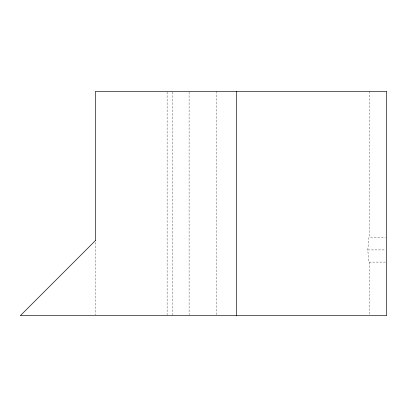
<?xml version="1.0" encoding="UTF-8"?>
<svg xmlns="http://www.w3.org/2000/svg" width="407" height="407" viewBox="0 0 407 407"><rect width="100%" height="100%" fill="white"/><g stroke="black" fill="none" stroke-linecap="round" stroke-linejoin="round"><path stroke-width="0.31" stroke-dasharray="2.04 1.53" d="M385.419 262.108L368.813 262.108L367.806 249.903L368.813 237.703L385.419 237.703M367.806 249.903L385.393 249.903M369.276 91.351L369.276 237.703M369.276 262.108L369.276 315.023M216.178 91.351L216.178 315.018M189.097 91.982L189.097 315.018M172.7 91.982L172.7 315.018M167.129 91.982L167.129 315.018M95.487 242.409L95.487 315.018"/><path stroke-width="0.61" d="M236.375 91.351L236.375 315.649M95.487 240.512L20.35 315.649L386.65 315.649L386.65 91.351L95.487 91.351L95.487 240.512"/></g></svg>
